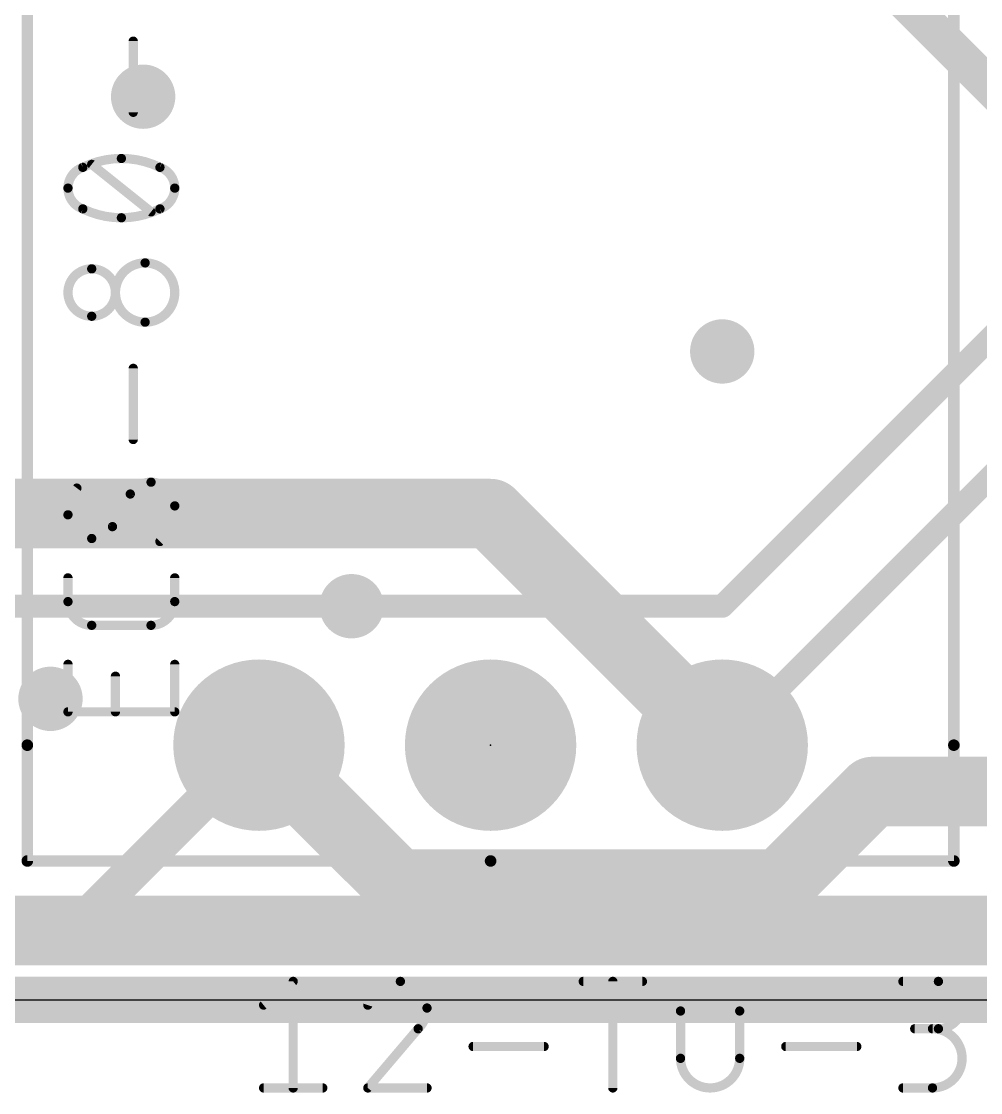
# Model space of a CAD drawing. Extents: x -0.3 to 81.4, y -1.5 to 30.2.
# Drawn here: x 51.75 to 62.27, y -1.02 to 10.73 of the extents above; entities that cross this region are included whole.
import ezdxf

# ---------------------------------------------------------------- set-up
doc = ezdxf.new("R2010")
doc.units = 0
for name, color, linetype in [('1', 12, 'CONTINUOUS'), ('16', 132, 'CONTINUOUS'), ('17', 110, 'CONTINUOUS'), ('18', 110, 'CONTINUOUS'), ('20', 31, 'CONTINUOUS'), ('21', 253, 'CONTINUOUS'), ('23', 53, 'CONTINUOUS'), ('25', 253, 'CONTINUOUS'), ('27', 253, 'CONTINUOUS')]:
    doc.layers.add(name, color=color, linetype=linetype)

# ---------------------------------------------------------------- blocks, each defined once
blk = doc.blocks.new('ROUNDP')
at = {"const_width": 0.5}
blk.add_lwpolyline([(0, -0.25, 1), (0, 0.25, 1), (0, -0.25)], format="xyb", dxfattribs=at)
blk = doc.blocks.new('ROUNDV')
at = {"const_width": 0.5}
blk.add_lwpolyline([(0, -0.25, 1), (0, 0.25, 1), (0, -0.25)], format="xyb", dxfattribs=at)

msp = doc.modelspace()

# ---------------------------------------------------------------- linework, layer by layer
at = {"layer": '1'}
for points, const_width in [([(59.436, 4.318), (69.342, 14.224)], 0.254), ([(59.436, 2.794), (64.516, 7.874)], 0.254), ([(55.372, 4.318), (59.436, 4.318)], 0.254), ([(55.88, 1.27), (54.356, 2.794)], 0.762), ([(54.356, 2.794), (52.2224, 0.6604)], 0.4064), ([(61.0833, 2.286), (60.0673, 1.27)], 0.762), ([(65.024, 2.286), (61.0833, 2.286)], 0.762), ([(60.0673, 1.27), (55.88, 1.27)], 0.762), ([(52.2224, 0.6604), (29.6655, 0.6604)], 0.4064), ([(79.248, 0), (29.464, 0)], 0.508)]:
    msp.add_lwpolyline(points, dxfattribs=dict(at, const_width=const_width))
for points, const_width in [([(55.372, 4.3815, 1), (55.372, 4.2545)], 0.127), ([(59.3911, 4.3629, 1), (59.4809, 4.2731)], 0.127), ([(59.436, 4.2545, 1), (59.436, 4.3815)], 0.127), ([(54.4907, 2.9287, 1), (54.2213, 2.6593)], 0.381), ([(54.4278, 2.7222, 1), (54.2842, 2.8658)], 0.2032), ([(59.3911, 2.8389, 1), (59.4809, 2.7491)], 0.127), ([(61.0833, 2.4765, 1), (61.0833, 2.0955)], 0.381), ([(61.218, 2.1513, 1), (60.9486, 2.4207)], 0.381), ([(55.88, 1.4605, 1), (55.88, 1.0795)], 0.381), ([(60.0673, 1.0795, 1), (60.0673, 1.4605)], 0.381), ([(55.7453, 1.1353, 1), (56.0147, 1.4047)], 0.381), ([(59.9326, 1.4047, 1), (60.202, 1.1353)], 0.381), ([(52.1506, 0.7322, 1), (52.2942, 0.5886)], 0.2032), ([(52.2224, 0.5588, 1), (52.2224, 0.762)], 0.2032)]:
    msp.add_lwpolyline(points, format="xyb", dxfattribs=dict(at, const_width=const_width))
at = {"layer": '16'}
for points, const_width in [([(70.104, 2.286), (60.96, 11.43)], 0.4064), ([(56.896, 5.334), (40.728, 5.334)], 0.762), ([(59.436, 2.794), (56.896, 5.334)], 0.762), ([(36.322, 4.318), (55.372, 4.318)], 0.254), ([(29.972, 0.762), (73.152, 0.762)], 0.762)]:
    msp.add_lwpolyline(points, dxfattribs=dict(at, const_width=const_width))
for points, const_width in [([(57.0307, 5.4687, 1), (56.7613, 5.1993)], 0.381), ([(56.896, 5.1435, 1), (56.896, 5.5245)], 0.381), ([(55.372, 4.2545, 1), (55.372, 4.3815)], 0.127), ([(59.3013, 2.6593, 1), (59.5707, 2.9287)], 0.381)]:
    msp.add_lwpolyline(points, format="xyb", dxfattribs=dict(at, const_width=const_width))
at = {"layer": '20'}
msp.add_line((0, 0), (79.375, 0), dxfattribs=at)
at = {"layer": '21', "const_width": 0.127}
for points in [[(51.816, 2.794), (51.816, 19.304)], [(61.976, 19.304), (61.976, 2.794)], [(51.816, 1.524), (51.816, 2.794)], [(61.976, 1.524), (61.976, 2.794)], [(56.896, 1.524), (51.816, 1.524)], [(56.896, 1.524), (61.976, 1.524)]]:
    msp.add_lwpolyline(points, dxfattribs=at)
at = {"layer": '21', "const_width": 0.0635}
for points in [[(51.8478, 2.794, 1), (51.7843, 2.794)], [(51.7843, 2.794, 1), (51.8478, 2.794)], [(62.0078, 2.794, 1), (61.9443, 2.794)], [(61.9443, 2.794, 1), (62.0078, 2.794)], [(51.816, 1.5557, 1), (51.816, 1.4923)], [(51.7843, 1.524, 1), (51.8478, 1.524)], [(56.896, 1.5557, 1), (56.896, 1.4923)], [(56.896, 1.4923, 1), (56.896, 1.5557)], [(61.9443, 1.524, 1), (62.0078, 1.524)], [(61.976, 1.4923, 1), (61.976, 1.5557)]]:
    msp.add_lwpolyline(points, format="xyb", dxfattribs=at)
at = {"layer": '23'}
msp.add_point((56.896, 2.794), dxfattribs=at)
at = {"layer": '25', "const_width": 0.1016}
for points in [[(54.4068, -0.0564), (54.7314, 0.2032)], [(54.7314, 0.2032), (54.7314, -0.9652)], [(57.912, 0.2032), (58.5611, 0.2032)], [(58.2365, -0.9652), (58.2365, 0.2032)], [(61.4172, 0.2032), (61.8067, 0.2032)], [(58.9788, -0.6406), (58.9788, -0.1214)], [(59.6279, -0.1214), (59.6279, -0.6406)], [(56.1015, -0.3161), (55.5498, -0.9652)], [(61.8067, -0.3161), (61.547, -0.3161)], [(56.7041, -0.5108), (57.483, -0.5108)], [(60.1331, -0.5108), (60.912, -0.5108)], [(54.4068, -0.9652), (55.0559, -0.9652)], [(55.5498, -0.9652), (56.1989, -0.9652)], [(61.4172, -0.9652), (61.7417, -0.9652)]]:
    msp.add_lwpolyline(points, dxfattribs=at)
at = {"layer": '25'}
for points, const_width in [([(54.7568, 0.2032, 1), (54.706, 0.2032)], 0.0508), ([(54.7472, 0.1834, 1), (54.7155, 0.223)], 0.0508), ([(55.9068, 0.2032, 0.3252), (55.5498, -0.0564)], 0.1016), ([(56.1989, -0.0889, 0.4142), (55.9068, 0.2032)], 0.1016), ([(55.9068, 0.2286, 1), (55.9068, 0.1778)], 0.0508), ([(55.9068, 0.1778, 1), (55.9068, 0.2286)], 0.0508), ([(57.912, 0.2286, 1), (57.912, 0.1778)], 0.0508), ([(58.2619, 0.2032, 1), (58.2111, 0.2032)], 0.0508), ([(58.5611, 0.1778, 1), (58.5611, 0.2286)], 0.0508), ([(59.6279, -0.1214, 1), (58.9788, -0.1214)], 0.1016), ([(61.4172, 0.2286, 1), (61.4172, 0.1778)], 0.0508), ([(61.8067, -0.3161, 1), (61.8067, 0.2032)], 0.1016), ([(61.8067, 0.2286, 1), (61.8067, 0.1778)], 0.0508), ([(61.8067, 0.1778, 1), (61.8067, 0.2286)], 0.0508), ([(54.3909, -0.0366, 1), (54.4227, -0.0763)], 0.0508), ([(55.5256, -0.0486, 1), (55.574, -0.0643)], 0.0508), ([(56.1015, -0.3161, 0.2053), (56.1989, -0.0889)], 0.1016), ([(56.2243, -0.0889, 1), (56.1735, -0.0889)], 0.0508), ([(56.1735, -0.0889, 1), (56.2243, -0.0889)], 0.0508), ([(59.0042, -0.1214, 1), (58.9534, -0.1214)], 0.0508), ([(58.9534, -0.1214, 1), (59.0042, -0.1214)], 0.0508), ([(59.6533, -0.1214, 1), (59.6025, -0.1214)], 0.0508), ([(59.6025, -0.1214, 1), (59.6533, -0.1214)], 0.0508), ([(56.084, -0.2977, 1), (56.1191, -0.3345)], 0.0508), ([(56.1209, -0.3325, 1), (56.0822, -0.2996)], 0.0508), ([(61.547, -0.2907, 1), (61.547, -0.3415)], 0.0508), ([(61.7417, -0.9652, 1), (61.7417, -0.3161)], 0.1016), ([(61.7417, -0.2907, 1), (61.7417, -0.3415)], 0.0508), ([(61.8067, -0.2907, 1), (61.8067, -0.3415)], 0.0508), ([(61.8067, -0.3415, 1), (61.8067, -0.2907)], 0.0508), ([(56.7041, -0.4854, 1), (56.7041, -0.5362)], 0.0508), ([(57.483, -0.5362, 1), (57.483, -0.4854)], 0.0508), ([(60.1331, -0.4854, 1), (60.1331, -0.5362)], 0.0508), ([(60.912, -0.5362, 1), (60.912, -0.4854)], 0.0508), ([(58.9788, -0.6406, 1), (59.6279, -0.6406)], 0.1016), ([(59.0042, -0.6406, 1), (58.9534, -0.6406)], 0.0508), ([(58.9534, -0.6406, 1), (59.0042, -0.6406)], 0.0508), ([(59.6533, -0.6406, 1), (59.6025, -0.6406)], 0.0508), ([(59.6025, -0.6406, 1), (59.6533, -0.6406)], 0.0508), ([(54.4068, -0.9398, 1), (54.4068, -0.9906)], 0.0508), ([(54.706, -0.9652, 1), (54.7568, -0.9652)], 0.0508), ([(55.0559, -0.9906, 1), (55.0559, -0.9398)], 0.0508), ([(55.5304, -0.9487, 1), (55.5692, -0.9817)], 0.0508), ([(55.5498, -0.9398, 1), (55.5498, -0.9906)], 0.0508), ([(56.1989, -0.9906, 1), (56.1989, -0.9398)], 0.0508), ([(58.2111, -0.9652, 1), (58.2619, -0.9652)], 0.0508), ([(61.4172, -0.9398, 1), (61.4172, -0.9906)], 0.0508), ([(61.7417, -0.9398, 1), (61.7417, -0.9906)], 0.0508), ([(61.7417, -0.9906, 1), (61.7417, -0.9398)], 0.0508)]:
    msp.add_lwpolyline(points, format="xyb", dxfattribs=dict(at, const_width=const_width))
at = {"layer": '27', "const_width": 0.1016}
for points in [[(52.9775, 9.7345), (52.9775, 10.5151)], [(53.1726, 8.6431), (52.5222, 9.1635)], [(52.9775, 6.1462), (52.9775, 6.9268)], [(52.945, 5.5483), (52.7498, 5.1905)], [(52.262, 4.3686), (52.262, 4.6288)], [(53.4328, 4.6288), (53.4328, 4.3686)], [(53.1726, 4.1084), (52.5222, 4.1084)], [(52.262, 3.1597), (52.262, 3.6801)], [(53.4328, 3.6801), (53.4328, 3.1597)], [(52.7824, 3.1597), (52.7824, 3.55)], [(53.4328, 3.1597), (52.262, 3.1597)]]:
    msp.add_lwpolyline(points, dxfattribs=at)
at = {"layer": '27'}
for points, const_width in [([(53.0029, 10.5151, 1), (52.9521, 10.5151)], 0.0508), ([(52.9521, 9.7345, 1), (53.0029, 9.7345)], 0.0508), ([(52.4246, 9.1309, 0.3205), (52.262, 8.9033)], 0.1016), ([(52.8474, 9.2285, 0.1139), (52.4246, 9.1309)], 0.1016), ([(52.4135, 9.1538, 1), (52.4357, 9.1081)], 0.0508), ([(52.4328, 9.1069, 1), (52.4164, 9.155)], 0.0508), ([(52.538, 9.1833, 1), (52.5063, 9.1436)], 0.0508), ([(53.2702, 9.1309, 0.1139), (52.8474, 9.2285)], 0.1016), ([(52.8474, 9.2539, 1), (52.8474, 9.2031)], 0.0508), ([(52.8474, 9.2031, 1), (52.8474, 9.2539)], 0.0508), ([(53.2785, 9.155, 1), (53.262, 9.1069)], 0.0508), ([(53.4328, 8.9033, 0.3205), (53.2702, 9.1309)], 0.1016), ([(53.2591, 9.1081, 1), (53.2813, 9.1538)], 0.0508), ([(52.262, 8.9033, 0.3205), (52.4246, 8.6756)], 0.1016), ([(52.2874, 8.9033, 1), (52.2366, 8.9033)], 0.0508), ([(52.2366, 8.9033, 1), (52.2874, 8.9033)], 0.0508), ([(53.2702, 8.6756, 0.3205), (53.4328, 8.9033)], 0.1016), ([(53.4582, 8.9033, 1), (53.4074, 8.9033)], 0.0508), ([(53.4074, 8.9033, 1), (53.4582, 8.9033)], 0.0508), ([(52.4246, 8.6756, 0.1139), (52.8474, 8.578)], 0.1016), ([(52.4357, 8.6984, 1), (52.4135, 8.6528)], 0.0508), ([(52.4164, 8.6516, 1), (52.4328, 8.6996)], 0.0508), ([(52.8474, 8.578, 0.1139), (53.2702, 8.6756)], 0.1016), ([(53.262, 8.6996, 1), (53.2785, 8.6516)], 0.0508), ([(53.2813, 8.6528, 1), (53.2591, 8.6984)], 0.0508), ([(52.8474, 8.6034, 1), (52.8474, 8.5526)], 0.0508), ([(52.8474, 8.5526, 1), (52.8474, 8.6034)], 0.0508), ([(53.1568, 8.6233, 1), (53.1885, 8.6629)], 0.0508), ([(53.1076, 8.0833, 1), (53.1076, 7.4328)], 0.1016), ([(53.1076, 7.4328, 1), (53.1076, 8.0833)], 0.1016), ([(53.1076, 8.1087, 1), (53.1076, 8.0579)], 0.0508), ([(53.1076, 8.0579, 1), (53.1076, 8.1087)], 0.0508), ([(52.5222, 8.0183, 1), (52.5222, 7.4979)], 0.1016), ([(52.5222, 7.4979, 1), (52.5222, 8.0183)], 0.1016), ([(52.5222, 8.0437, 1), (52.5222, 7.9929)], 0.0508), ([(52.5222, 7.9929, 1), (52.5222, 8.0437)], 0.0508), ([(52.5222, 7.5233, 1), (52.5222, 7.4725)], 0.0508), ([(52.5222, 7.4725, 1), (52.5222, 7.5233)], 0.0508), ([(53.1076, 7.4582, 1), (53.1076, 7.4074)], 0.0508), ([(53.1076, 7.4074, 1), (53.1076, 7.4582)], 0.0508), ([(53.0029, 6.9268, 1), (52.9521, 6.9268)], 0.0508), ([(52.9521, 6.1462, 1), (53.0029, 6.1462)], 0.0508), ([(52.3596, 5.6133, 0.1623), (52.262, 5.3206)], 0.1016), ([(52.3799, 5.5981, 1), (52.3392, 5.6286)], 0.0508), ([(53.1726, 5.6784, 0.2656), (52.945, 5.5483)], 0.1016), ([(53.4328, 5.4182, 0.4142), (53.1726, 5.6784)], 0.1016), ([(53.1726, 5.7038, 1), (53.1726, 5.653)], 0.0508), ([(53.1726, 5.653, 1), (53.1726, 5.7038)], 0.0508), ([(52.9231, 5.5612, 1), (52.9669, 5.5354)], 0.0508), ([(52.9673, 5.5361, 1), (52.9227, 5.5605)], 0.0508), ([(53.2702, 5.0279, 0.2), (53.4328, 5.4182)], 0.1016), ([(53.4582, 5.4182, 1), (53.4074, 5.4182)], 0.0508), ([(53.4074, 5.4182, 1), (53.4582, 5.4182)], 0.0508), ([(52.262, 5.3206, 0.4142), (52.5222, 5.0604)], 0.1016), ([(52.2874, 5.3206, 1), (52.2366, 5.3206)], 0.0508), ([(52.2366, 5.3206, 1), (52.2874, 5.3206)], 0.0508), ([(52.5222, 5.0604, 0.2656), (52.7498, 5.1905)], 0.1016), ([(52.7275, 5.2027, 1), (52.7721, 5.1784)], 0.0508), ([(52.7717, 5.1776, 1), (52.728, 5.2034)], 0.0508), ([(52.5222, 5.0858, 1), (52.5222, 5.035)], 0.0508), ([(52.5222, 5.035, 1), (52.5222, 5.0858)], 0.0508), ([(53.2523, 5.0459, 1), (53.2881, 5.0099)], 0.0508), ([(52.2874, 4.6288, 1), (52.2366, 4.6288)], 0.0508), ([(53.4582, 4.6288, 1), (53.4074, 4.6288)], 0.0508), ([(52.262, 4.3686, 0.4142), (52.5222, 4.1084)], 0.1016), ([(52.2874, 4.3686, 1), (52.2366, 4.3686)], 0.0508), ([(52.2366, 4.3686, 1), (52.2874, 4.3686)], 0.0508), ([(53.1726, 4.1084, 0.4142), (53.4328, 4.3686)], 0.1016), ([(53.4582, 4.3686, 1), (53.4074, 4.3686)], 0.0508), ([(53.4074, 4.3686, 1), (53.4582, 4.3686)], 0.0508), ([(52.5222, 4.1338, 1), (52.5222, 4.083)], 0.0508), ([(52.5222, 4.083, 1), (52.5222, 4.1338)], 0.0508), ([(53.1726, 4.1338, 1), (53.1726, 4.083)], 0.0508), ([(53.1726, 4.083, 1), (53.1726, 4.1338)], 0.0508), ([(52.2874, 3.6801, 1), (52.2366, 3.6801)], 0.0508), ([(53.4582, 3.6801, 1), (53.4074, 3.6801)], 0.0508), ([(52.8078, 3.55, 1), (52.757, 3.55)], 0.0508), ([(52.262, 3.1851, 1), (52.262, 3.1343)], 0.0508), ([(52.2366, 3.1597, 1), (52.2874, 3.1597)], 0.0508), ([(52.757, 3.1597, 1), (52.8078, 3.1597)], 0.0508), ([(53.4074, 3.1597, 1), (53.4582, 3.1597)], 0.0508), ([(53.4328, 3.1343, 1), (53.4328, 3.1851)], 0.0508)]:
    msp.add_lwpolyline(points, format="xyb", dxfattribs=dict(at, const_width=const_width))

# ---------------------------------------------------------------- block references
at = {"layer": '17', "xscale": 1.8796, "yscale": 1.8796, "rotation": 90}
for p in [(54.356, 2.794), (54.356, 2.794), (56.896, 2.794), (56.896, 2.794), (59.436, 2.794), (59.436, 2.794)]:
    msp.add_blockref('ROUNDP', p, dxfattribs=at)
at = {"layer": '18', "xscale": 0.7056, "yscale": 0.7056}
for p in [(53.086, 9.906), (53.086, 9.906), (59.436, 7.112), (59.436, 7.112), (55.372, 4.318), (55.372, 4.318), (52.07, 3.302), (52.07, 3.302)]:
    msp.add_blockref('ROUNDV', p, dxfattribs=at)

doc.saveas('drawing.dxf')
